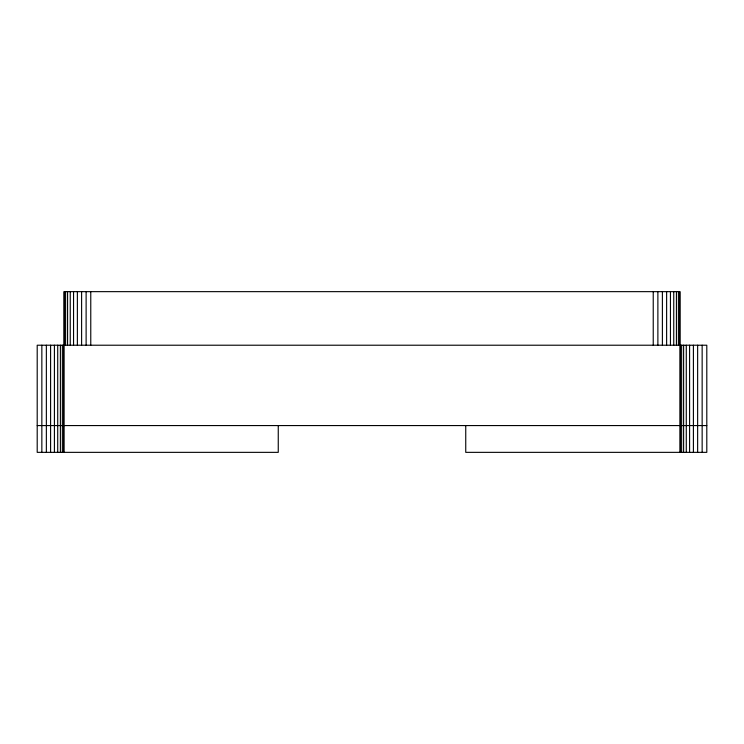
<?xml version="1.0" encoding="UTF-8"?>
<svg xmlns="http://www.w3.org/2000/svg" width="744" height="744" viewBox="0 0 744 744"><rect width="100%" height="100%" fill="white"/><g stroke="black" fill="none" stroke-linecap="round" stroke-linejoin="round"><path stroke-width="1.12" d="M37.2 425.568L706.8 425.568M702.15 345.216L702.15 452.352M697.639 345.216L697.639 452.352M693.408 345.216L693.408 452.352M689.586 345.216L689.586 452.352M686.284 345.216L686.284 452.352M683.606 345.216L683.606 452.352M681.634 345.216L681.634 452.352M680.425 345.216L680.425 452.352M680.016 452.352L680.016 291.648L63.984 291.648L63.984 452.352M679.607 291.648L679.607 345.216M678.398 291.648L678.398 345.216M676.426 291.648L676.426 345.216M673.748 291.648L673.748 345.216M670.446 291.648L670.446 345.216M666.624 291.648L666.624 345.216M662.393 291.648L662.393 345.216M657.882 291.648L657.882 345.216M653.232 291.648L653.232 345.216M465.744 425.568L465.744 452.352L706.8 452.352L706.8 345.216L37.2 345.216L37.2 452.352L278.256 452.352L278.256 425.568M90.768 291.648L90.768 345.216M86.118 291.648L86.118 345.216M81.608 291.648L81.608 345.216M77.376 291.648L77.376 345.216M73.554 291.648L73.554 345.216M70.252 291.648L70.252 345.216M67.574 291.648L67.574 345.216M65.602 291.648L65.602 345.216M64.393 291.648L64.393 345.216M63.575 345.216L63.575 452.352M62.366 345.216L62.366 452.352M60.394 345.216L60.394 452.352M57.716 345.216L57.716 452.352M54.414 345.216L54.414 452.352M50.592 345.216L50.592 452.352M46.361 345.216L46.361 452.352M41.85 345.216L41.85 452.352"/></g></svg>
